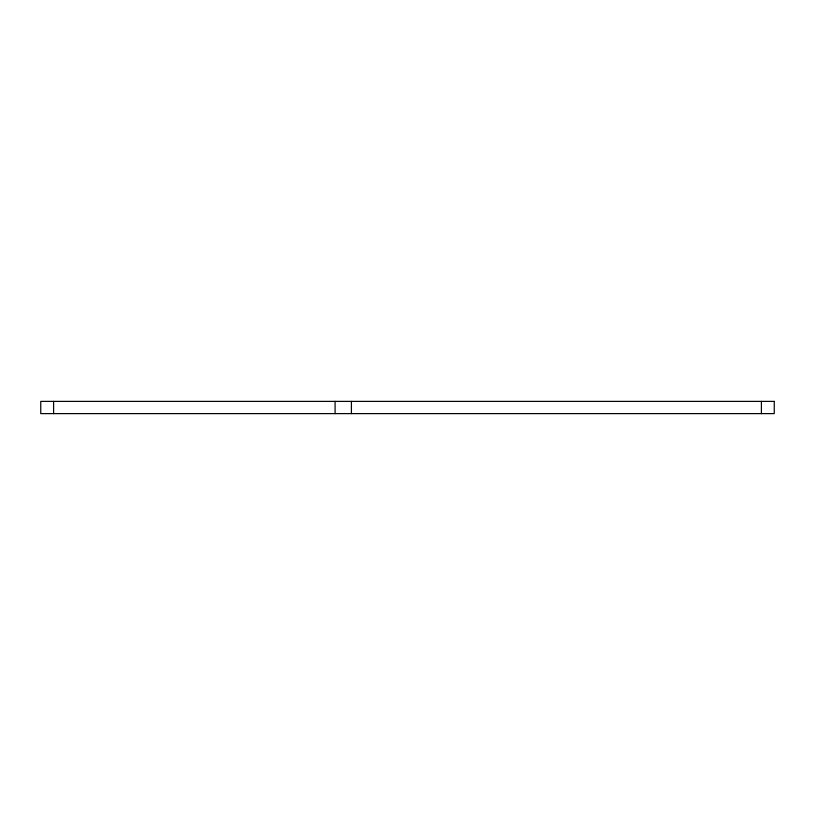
<?xml version="1.0" encoding="UTF-8"?>
<svg xmlns="http://www.w3.org/2000/svg" width="815" height="815" viewBox="0 0 815 815"><rect width="100%" height="100%" fill="white"/><g stroke="black" fill="none" stroke-linecap="round" stroke-linejoin="round"><path stroke-width="1.22" d="M761.404 401.388L761.404 413.613M351.408 401.388L351.408 413.613M335.087 401.388L335.087 413.613M53.596 401.388L53.596 413.613M774.25 401.388L40.75 401.388L40.75 413.613L774.25 413.613L774.25 401.388"/></g></svg>
